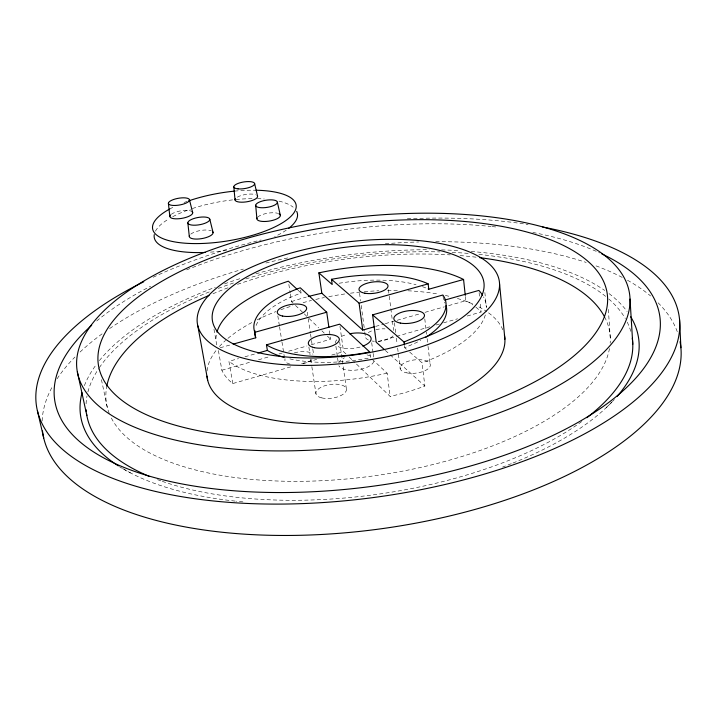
<?xml version="1.0" encoding="UTF-8"?>
<svg xmlns="http://www.w3.org/2000/svg" width="717" height="717" viewBox="0 0 717 717"><rect width="100%" height="100%" fill="white"/><g stroke="black" fill="none" stroke-linecap="round" stroke-linejoin="round"><path stroke-width="0.54" stroke-dasharray="3.58 2.69" d="M606.197 407.704L612.542 401.395M404.487 345.845L404.729 347.754L415.977 342.78A96.732 39.301 -7.9 0 0 420.637 340.333M300.62 289.901L301.095 293.047L300.172 293.37A96.732 39.301 -7.9 0 0 255.548 327.042M218.407 350.559L221.876 370.223A135.441 56.894 -7.8 0 0 232.792 383.55L291.936 366.512M301.615 363.725L316.672 359.387M331.729 355.049L343.551 351.644L345.961 353.965M378.361 341.615L395.488 336.685M396.555 336.381L429.725 326.818M436.151 324.971L439.36 324.048M443.635 322.811L457.545 318.805M467.179 316.027L481.089 312.02L480.094 302.305M232.792 383.55L228.92 361.323L238.528 358.599M244.936 356.779L255.619 353.75M221.876 370.223L250.95 361.942M258.496 359.791L269.26 356.725M278.949 353.965L282.184 353.042M288.646 351.205L306.948 345.988M311.259 344.76L330.636 339.231L329.076 328.422M375.627 326.414L384.213 323.967M385.289 323.663L396.026 320.598M397.101 320.293L420.727 313.562M425.02 312.343L444.352 306.831M448.645 305.612L465.826 300.71A135.441 56.894 -7.8 0 1 472.826 304.904M220.173 347.772L230.955 344.743M339.105 283.251L345.002 282.355A96.732 39.301 -7.9 0 1 416.066 284.712M119.354 466.695L122.195 468.3M122.768 468.577L130.467 472.906M404.729 347.754L406.378 349.188M409.685 352.074L422.071 362.874L424.858 386.042A135.441 56.894 -7.8 0 1 390.156 396.438L355.605 363.232M385.289 350.398L389.412 354.117M390.236 354.852L424.858 386.042M297.905 290.08L301.095 293.047M372.087 359.172L387.126 373.181L390.156 396.438M290.331 294.087L291.496 301.615L294.696 304.689M295.494 305.46L303.479 313.132M304.277 313.903L308.274 317.739M309.072 318.509L318.662 327.723M321.852 330.788L324.245 333.091M327.445 336.165L330.636 339.231M349.179 357.048L354.807 362.452M101.438 379.643L107.29 407.355M213.971 329.228L216.104 341.292M277.829 315.901L279.379 325.688M279.549 326.782L281.799 340.916M281.969 342L284.9 360.49M288.843 284.398L290.17 293.011M308.884 347.1L310.04 354.7M310.694 359.047L311.68 365.562M311.85 366.647L315.955 393.803M307.243 312.137L308.059 317.577M308.22 318.671L310.353 332.813M310.515 333.907L311.33 339.347M311.501 340.432L312.639 348.05M312.809 349.143L313.625 354.583M335.897 346.248L337.438 356.967M337.59 358.043L338.361 363.402M339.966 326.36L343.551 351.644M339.688 341.964L346.356 388.695M369.99 353.866L370.51 357.702L369.354 357.944A96.732 39.301 -7.9 0 1 288.745 358.599M359.549 293.298L360.588 301.015M361.189 305.424L364.621 330.779M364.765 331.881L365.518 337.393M371.702 342.717L373.001 352.388M373.145 353.463L373.718 357.756M394.422 322.775L395.676 332.67M396.376 338.164L397.066 343.667M397.63 348.059L400.274 368.95M388.426 289.641L389.125 295.153M389.268 296.255L393.615 330.456M424.778 318.841L426.212 330.94M426.346 332.043L426.606 334.247M427.126 338.648L427.906 345.244M428.031 346.347L430.119 363.949M442.998 296.094L443.796 300.871A96.732 39.301 -7.9 0 1 445.123 303.237M465.378 296.462L465.826 300.71M479.099 292.581L479.539 296.901M484.862 292.536L486.368 307.432A136.257 55.442 -7.9 0 0 483.536 296.847M608.348 309.394L610.266 337.877M153.142 277.255A324.451 137.314 -7.8 0 1 157.928 275.059M158.896 274.62A324.451 137.314 -7.8 0 1 261.105 239.962M407.283 218.802A324.451 137.314 -7.8 0 1 528.151 224.538M42.124 420.987A321.942 141.563 -7.8 0 1 52.924 385.621M57.1 378.791A321.942 141.563 -7.8 0 1 74.953 357.039M80.062 352.047A321.942 141.563 -7.8 0 1 102.101 333.853M109.629 328.547A321.942 141.563 -7.8 0 1 243.341 269.072M265.864 263.022A321.942 141.563 -7.8 0 1 288.834 257.69M385.334 243.735A321.942 141.563 -7.8 0 1 418.674 241.979M435.73 241.701A321.942 141.563 -7.8 0 1 586.21 262.449M595.997 265.882A321.942 141.563 -7.8 0 1 622.939 277.784M627.483 280.248A321.942 141.563 -7.8 0 1 650.606 295.969M658.116 302.816A321.942 141.563 -7.8 0 1 677.699 332.903M604.574 316.896A254.141 109.316 -7.8 0 1 610.167 343.174M609.477 348.561A254.141 109.316 -7.8 0 1 372.213 476.079A254.141 109.316 -7.8 0 1 110.526 416.344M109.235 413.377A254.141 109.316 -7.8 0 1 106.86 385.818M212.985 293.737A254.141 109.316 -7.8 0 1 228.149 287.732M237.524 284.344A254.141 109.316 -7.8 0 1 450.303 254.885M460.054 255.575A254.141 109.316 -7.8 0 1 477.477 257.358M581.738 421.551A275.453 119.631 -7.8 0 1 161.934 481.232M160.904 480.865A275.453 119.631 -7.8 0 1 156.835 479.377M86.085 403.832A275.453 119.631 -7.8 0 1 87.017 395.927M87.904 391.966A275.453 119.631 -7.8 0 1 98.785 368.475M99.34 367.651A275.453 119.631 -7.8 0 1 211.39 291.066M218.291 288.404A275.453 119.631 -7.8 0 1 234.468 282.641M245.877 278.931A275.453 119.631 -7.8 0 1 440.023 251.909M452.086 252.357A275.453 119.631 -7.8 0 1 468.282 253.397M478.893 254.374A275.453 119.631 -7.8 0 1 605.668 296.39M608.769 298.98A275.453 119.631 -7.8 0 1 625.314 318.545M627.241 322.157A275.453 119.631 -7.8 0 1 630.835 331.505M312.012 359.593A14.645 6.22 -8.8 0 1 300.701 364.209M290.026 364.119A14.645 6.22 -8.8 0 1 285.079 358.832M294.355 352.872A14.645 6.22 -8.8 0 1 312.917 354.189M393.059 335.879A14.43 6.023 -7.4 0 1 375.206 341.31M374.319 341.265A14.43 6.023 -7.4 0 1 372.078 341.023M368.377 339.992A14.43 6.023 -7.4 0 1 365.509 335.816M368.314 332.616A14.43 6.023 -7.4 0 1 372.473 330.618M375.887 329.641A14.43 6.023 -7.4 0 1 385.02 328.879M96.732 320.974A305.451 129.006 -7.8 0 1 150.588 286.28M186.626 269.879A305.451 129.006 -7.8 0 1 491.127 226.473M492.176 226.581A305.451 129.006 -7.8 0 1 497.356 227.128M532.83 232.451A305.451 129.006 -7.8 0 1 599.869 252.958M614.361 399.486A281.682 122.41 -7.8 0 1 612.963 400.982M611.529 402.479A281.682 122.41 -7.8 0 1 512.279 463.307M511.32 463.684A281.682 122.41 -7.8 0 1 502.59 467.045M242.938 501.882A281.682 122.41 -7.8 0 1 236.296 501.219M235.203 501.102A281.682 122.41 -7.8 0 1 123.082 468.819M84.373 385.674A281.682 122.41 -7.8 0 1 96.123 364.801M99.349 360.624A281.682 122.41 -7.8 0 1 215.315 287.212M224.529 283.851A281.682 122.41 -7.8 0 1 242.364 277.9M255.861 273.84A281.682 122.41 -7.8 0 1 429.232 249.74M441.564 249.901A281.682 122.41 -7.8 0 1 460.215 250.69M471.186 251.461A281.682 122.41 -7.8 0 1 604.709 290.448M609.047 293.603A281.682 122.41 -7.8 0 1 627.115 311.456M373.889 361.278A17.889 7.726 -7.8 0 1 356.976 369.972A17.889 7.726 -7.8 0 1 338.881 365.778M338.702 363.098A17.889 7.726 -7.8 0 1 344.411 357.801M367.032 354.888A17.889 7.726 -7.8 0 1 372.634 357.425M422.421 286.666A96.732 39.301 -7.9 0 1 428.157 288.933M207.061 370.895A150.149 64.109 -7.8 0 1 215.916 350.703M219.402 346.526A150.149 64.109 -7.8 0 1 225.613 340.396M227.925 338.388A150.149 64.109 -7.8 0 1 252.303 322.318M257.071 319.863A150.149 64.109 -7.8 0 1 276.018 311.554M280.822 309.753A150.149 64.109 -7.8 0 1 292.751 305.702M303.058 302.664A150.149 64.109 -7.8 0 1 311.51 300.45M315.794 299.419A150.149 64.109 -7.8 0 1 324.451 297.519M328.825 296.65A150.149 64.109 -7.8 0 1 345.513 293.862M350.461 293.199A150.149 64.109 -7.8 0 1 359.871 292.124M364.326 291.702A150.149 64.109 -7.8 0 1 378.746 290.752M387.538 290.475A150.149 64.109 -7.8 0 1 398.392 290.466M407.973 290.788A150.149 64.109 -7.8 0 1 438.956 294.212M445.338 295.458A150.149 64.109 -7.8 0 1 450.473 296.632M457.383 298.478A150.149 64.109 -7.8 0 1 473.453 304.277M478.956 306.93A150.149 64.109 -7.8 0 1 486.798 311.617M488.564 312.863A150.149 64.109 -7.8 0 1 502.85 329.937M485.328 314.96A136.257 55.442 -7.9 0 1 422.071 362.874M387.126 373.181A136.257 55.442 -7.9 0 1 228.92 361.323M216.767 344.868A136.257 55.442 -7.9 0 1 216.507 333.97M360.086 347.055A17.997 7.537 -7.8 0 1 336.676 345.477M335.431 343.031A17.997 7.537 -7.8 0 1 337.573 338.98M341.382 336.488A17.997 7.537 -7.8 0 1 346.598 334.516M291.496 301.615A135.441 56.894 -7.8 0 1 306.338 297.08M475.891 307.172A135.441 56.894 -7.8 0 1 481.089 312.02M286.2 230.175A72.578 24.548 -9.4 0 1 274.602 236.673M226.473 250.367A72.578 24.548 -9.4 0 1 209.947 252.169M155.437 231.215A72.578 24.548 -9.4 0 1 168.387 219.169M172.743 216.695A72.578 24.548 -9.4 0 1 190.372 209.221M192.353 208.548A72.578 24.548 -9.4 0 1 234.181 199.711M235.965 199.523A72.578 24.548 -9.4 0 1 252.241 198.636M257.394 198.672A72.578 24.548 -9.4 0 1 264.295 198.994M279.012 201.136A72.578 24.548 -9.4 0 1 293.172 207.186M169.687 209.023A72.749 24.226 -9.4 0 1 172.761 207.419M184.063 202.517A72.749 24.226 -9.4 0 1 186.931 201.468M234.576 191.125A72.749 24.226 -9.4 0 1 256.059 190.229M237.273 197.166A11.418 3.702 -9.1 0 1 255.682 194.701M257.672 217.179A11.875 4.015 -8.9 0 1 277.694 213.299M171.291 214.302A11.58 3.791 -9.9 0 1 191.009 211.085M190.74 234.145A12.055 4.114 -9.8 0 1 211.264 230.793M406.503 372.813A15.2 6.659 -6.7 0 0 430.281 365.688A15.2 6.659 -6.7 0 0 408.869 361.036A15.2 6.659 -6.7 0 0 406.503 372.813M321.745 397.89A15.424 6.892 -8.3 0 0 346.32 390.523A15.424 6.892 -8.3 0 0 325.464 385.531A15.424 6.892 -8.3 0 0 321.745 397.89"/><path stroke-width="1.08" d="M372.598 314.853L404.012 342.027L415.277 337.071A96.885 39.032 -7.9 0 0 443.178 295.404L442.873 295.001L372.598 314.853L376.219 342.233L384.464 349.663M257.753 353.149L267.36 350.416L267.916 350.774A96.732 39.301 -7.9 0 0 283.896 357.344M444.558 300.154L478.875 290.421A136.257 55.442 -7.9 0 1 482.568 295.189M465.261 295.404L463.567 279.469A136.257 55.442 -7.9 0 0 318.877 272.881L321.843 293.253L362.739 330.089L374.552 326.719M266.455 344.841L339.652 324.165L369.73 351.957L368.574 352.199A96.885 39.032 -7.9 0 1 267.002 345.191L266.455 344.841L267.36 350.416M233.115 344.142L255.754 337.788L254.66 331.872A96.885 39.032 -7.9 0 1 299.374 288.126L300.298 287.804L326.719 312.218L328.915 327.346M428.157 288.933L428.775 289.238L463.567 279.469M254.84 332.303L326.719 312.218M428.148 283.86L427.538 283.565A96.885 39.032 -7.9 0 0 344.285 277.129L331.469 279.28L359.083 303.166L428.148 283.86L428.775 289.238M318.877 272.881L332.213 284.506L331.469 279.28M297.107 289.336L288.342 281.172A136.257 55.442 -7.9 0 0 216.964 332.123M255.754 337.788L255.566 337.349A96.732 39.301 -7.9 0 1 254.831 330.537M189.485 199.909A10.692 3.415 -9.9 0 1 173.899 205.474A10.692 3.415 -9.9 0 1 173.424 199.559A10.692 3.415 -9.9 0 1 189.485 199.909L192.694 212.725M209.812 219.294A11.131 3.702 -9.8 0 1 193.715 225.21A11.131 3.702 -9.8 0 1 192.981 218.828A11.131 3.702 -9.8 0 1 209.812 219.294L213.083 232.568M254.616 183.552L257.564 196.27M37.392 410.581L43.71 437.944M277.389 202.337A10.97 3.621 -8.9 0 1 261.042 207.724A10.97 3.621 -8.9 0 1 261.185 201.369A10.97 3.621 -8.9 0 1 277.389 202.337L280.383 215.539M77.355 371.881L86.865 415.609M197.802 325.742L207.688 380.315M359.083 303.166L362.739 330.089M404.012 342.027L404.37 344.886M168.387 203.341L169.848 216.444M187.854 222.879L189.306 236.458M499.543 283.744A152.443 60.04 -7.9 0 1 274.88 363.851A152.443 60.04 -7.9 0 1 270.578 259.536A152.443 60.04 -7.9 0 1 499.543 283.744L504.902 339.204M233.814 186.931L235.033 199.935M255.691 205.232L256.883 218.667M630.019 299.052A278.877 113.734 -7.8 0 1 217.502 447.381A278.877 113.734 -7.8 0 1 212.483 249.426A278.877 113.734 -7.8 0 1 630.019 299.052L632.788 344.285M679.555 319.477L680.908 347.736M542.679 227.038A324.451 137.314 -7.8 0 1 606.385 421.13A324.451 137.314 -7.8 0 1 134.581 485.866A324.451 137.314 -7.8 0 1 143.75 281.763M601.688 253.809A305.451 129.006 -7.8 0 1 569.881 426.884A305.451 129.006 -7.8 0 1 174.222 482.371A305.451 129.006 -7.8 0 1 91.677 325.33M680.057 341.704A321.942 141.563 -7.8 0 1 383.192 528.492A321.942 141.563 -7.8 0 1 42.491 430.989M106.86 385.818A254.141 109.316 -7.8 0 1 209.05 295.404M479.61 257.627A254.141 109.316 -7.8 0 1 604.574 316.896M504.383 335.009A150.149 64.109 -7.8 0 1 365.007 420.601A150.149 64.109 -7.8 0 1 207.016 376.165M349.546 333.799A17.997 7.537 -7.8 0 1 369.82 336.058A17.997 7.537 -7.8 0 1 362.874 346.132M446.055 305.684A96.732 39.301 -7.9 0 1 425.781 337.286M632.277 338.307A275.453 119.631 -7.8 0 1 586.864 417.715M149.019 476.276A275.453 119.631 -7.8 0 1 86.551 413.655M86.309 411.701A275.453 119.631 -7.8 0 1 86.139 409.739M630.718 316.797A281.682 122.41 -7.8 0 1 617.041 396.492M118.332 465.898A281.682 122.41 -7.8 0 1 82.061 392.737M308.247 296.56A135.441 56.894 -7.8 0 1 321.843 293.253M296.677 211.345A72.578 24.548 -9.4 0 1 288.655 228.382M205.214 252.438A72.578 24.548 -9.4 0 1 154.263 234.602M256.059 190.229A72.749 24.226 -9.4 0 1 286.029 220.424A72.749 24.226 -9.4 0 1 182.432 242.973A72.749 24.226 -9.4 0 1 169.687 209.023M188.885 200.796A72.749 24.226 -9.4 0 1 234.576 191.125M257.26 195.669A11.418 3.702 -9.1 0 1 246.003 201.916A11.418 3.702 -9.1 0 1 235.508 198.582M280.213 214.858A11.875 4.015 -8.9 0 1 268.472 221.203A11.875 4.015 -8.9 0 1 257.098 217.932M278.85 213.72A11.875 4.015 -8.9 0 1 279.702 214.24M191.896 211.542A11.58 3.791 -9.9 0 1 181.518 218.416A11.58 3.791 -9.9 0 1 170.485 215.037M212.824 231.896A12.055 4.114 -9.8 0 1 201.594 238.644A12.055 4.114 -9.8 0 1 189.431 235.714M314.207 347.655A15.64 6.516 -8.4 0 0 339.168 340.432A15.64 6.516 -8.4 0 0 318.097 335.915A15.64 6.516 -8.4 0 0 314.207 347.655M228.427 435.407A256.892 104.548 -7.9 0 0 607.613 298.442A256.892 104.548 -7.9 0 0 222.216 253.63A256.892 104.548 -7.9 0 0 228.427 435.407M282.623 316.054A14.842 5.87 -8.8 0 0 306.455 309.35A14.842 5.87 -8.8 0 0 286.8 305.388A14.842 5.87 -8.8 0 0 282.623 316.054M400.283 323.062A15.415 6.292 -6.9 0 0 424.41 316.08A15.415 6.292 -6.9 0 0 402.775 311.895A15.415 6.292 -6.9 0 0 400.283 323.062M280.965 356.474A137.09 53.954 -7.9 0 0 484.109 285.088A137.09 53.954 -7.9 0 0 279.272 262.476A137.09 53.954 -7.9 0 0 280.965 356.474M364.836 293.208A14.627 5.682 -7.5 0 0 387.915 286.719A14.627 5.682 -7.5 0 0 367.74 283.045A14.627 5.682 -7.5 0 0 364.836 293.208M238.062 188.867A10.54 3.334 -9.1 0 0 254.58 184.152A10.54 3.334 -9.1 0 0 240.025 182.781A10.54 3.334 -9.1 0 0 238.062 188.867"/></g></svg>
